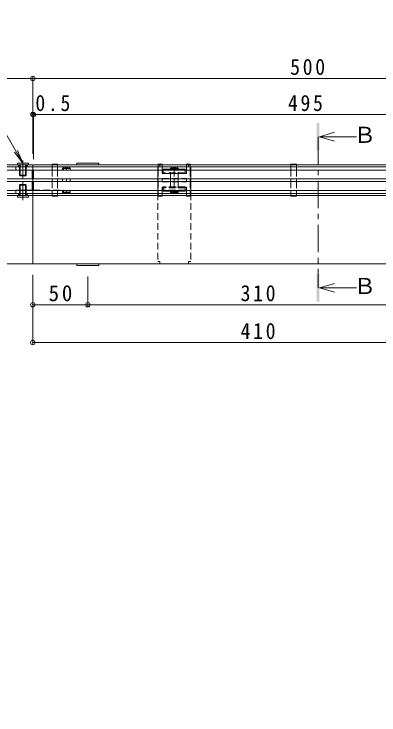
# Model space of a CAD drawing. Units: millimetres at full size, sheet at 1:5. Extents: x -1355 to 1942, y -1375 to 1322.
# Drawn here: x -987 to -655, y 487 to 1124 of the extents above; entities that cross this region are included whole.
import ezdxf
from ezdxf.enums import TextEntityAlignment as Align

# ---------------------------------------------------------------- set-up
doc = ezdxf.new("R2010")
doc.units = ezdxf.units.MM
doc.header["$LTSCALE"] = 5
doc.header["$PDMODE"] = 32
doc.header["$PDSIZE"] = 4
doc.linetypes.add('CHAIN1', pattern=[8, 5, -1, 1, -1])
doc.linetypes.add('DASHED1', pattern=[1.8, 1.2, -0.6])
for name, color, linetype, lineweight in [('E-2', 3, 'Continuous', 18), ('E-3', 4, 'Continuous', 18), ('E-4', 7, 'Continuous', 18), ('E-5', 7, 'Continuous', 18), ('E-7', 134, 'DASHED1', 9), ('E-8', 5, 'Continuous', 9), ('E-9', 2, 'Continuous', 18), ('E-A', 134, 'DASHED1', 9), ('E-B', 1, 'Continuous', 9), ('E-C', 2, 'Continuous', 18)]:
    doc.layers.add(name, color=color, linetype=linetype, lineweight=lineweight)
doc.styles.add('ＭＳ ゴシック', font='')
doc.styles.get('ＭＳ ゴシック').set_extended_font_data('MS Gothic')

msp = doc.modelspace()

# ---------------------------------------------------------------- linework, layer by layer
at = {"layer": 'E-2'}
for p, q in [((-1169.526, 982.563), (-970.026, 982.563)), ((-970.026, 982.563), (-970.026, 974.563)), ((-969.026, 982.563), (-969.026, 974.563)), ((-969.026, 982.563), (-474.026, 982.563)), ((-941.376, 985.063), (-942.561, 984.063)), ((-942.561, 984.063), (-942.561, 982.563)), ((-942.561, 984.063), (-935.49, 984.063)), ((-936.676, 985.063), (-941.376, 985.063)), ((-939.026, 984.063), (-939.026, 982.563)), ((-936.676, 985.063), (-935.49, 984.063)), ((-935.49, 984.063), (-935.49, 982.563)), ((-843.376, 985.063), (-844.561, 984.063)), ((-844.561, 984.063), (-844.561, 982.563)), ((-844.561, 984.063), (-837.49, 984.063)), ((-838.676, 985.063), (-843.376, 985.063)), ((-841.026, 984.063), (-841.026, 982.563)), ((-838.676, 985.063), (-837.49, 984.063)), ((-837.49, 984.063), (-837.49, 982.563)), ((-970.026, 974.563), (-1169.526, 974.563)), ((-1169.526, 972.063), (-970.026, 972.063)), ((-970.026, 972.063), (-970.026, 964.063)), ((-474.026, 974.563), (-969.026, 974.563)), ((-969.026, 972.063), (-969.026, 964.063)), ((-969.026, 972.063), (-474.026, 972.063)), ((-942.561, 972.063), (-942.561, 974.563)), ((-939.026, 974.563), (-939.026, 972.063)), ((-935.49, 972.063), (-935.49, 974.563)), ((-844.561, 972.063), (-844.561, 974.563)), ((-841.026, 974.563), (-841.026, 972.063)), ((-837.49, 972.063), (-837.49, 974.563)), ((-1169.526, 964.063), (-970.026, 964.063)), ((-969.026, 964.063), (-474.026, 964.063)), ((-942.561, 962.563), (-942.561, 964.063)), ((-942.561, 962.563), (-935.49, 962.563)), ((-941.376, 961.563), (-942.561, 962.563)), ((-939.026, 962.563), (-939.026, 964.063)), ((-936.676, 961.563), (-935.49, 962.563)), ((-935.49, 962.563), (-935.49, 964.063)), ((-844.561, 962.563), (-844.561, 964.063)), ((-844.561, 962.563), (-837.49, 962.563)), ((-843.376, 961.563), (-844.561, 962.563)), ((-841.026, 962.563), (-841.026, 964.063)), ((-838.676, 961.563), (-837.49, 962.563)), ((-837.49, 962.563), (-837.49, 964.063)), ((-936.676, 961.563), (-941.376, 961.563)), ((-838.676, 961.563), (-843.376, 961.563))]:
    msp.add_line(p, q, dxfattribs=at)
at = {"layer": 'E-2', "color": 4}
for p, q in [((-831.026, 983.312), (-851.026, 983.312)), ((-851.026, 982.563), (-851.026, 983.312)), ((-831.026, 982.813), (-851.026, 982.813)), ((-831.026, 982.563), (-831.026, 983.312)), ((-851.026, 964.063), (-851.026, 963.314)), ((-831.026, 963.813), (-851.026, 963.813)), ((-831.026, 963.314), (-851.026, 963.314)), ((-831.026, 964.063), (-831.026, 963.314))]:
    msp.add_line(p, q, dxfattribs=at)
at = {"layer": 'E-2', "color": 4, "linetype": 'DASHED1'}
for p, q in [((-831.026, 982.958), (-851.026, 982.958)), ((-851.026, 979.263), (-851.026, 982.563)), ((-831.026, 982.313), (-851.026, 982.313)), ((-831.026, 979.263), (-831.026, 982.563)), ((-831.026, 980.131), (-851.026, 980.131)), ((-831.026, 979.763), (-851.026, 979.763)), ((-831.026, 979.734), (-851.026, 979.734)), ((-831.026, 979.263), (-851.026, 979.263)), ((-851.026, 967.363), (-851.026, 964.063)), ((-831.026, 967.363), (-851.026, 967.363)), ((-831.026, 966.892), (-851.026, 966.892)), ((-831.026, 966.863), (-851.026, 966.863)), ((-831.026, 966.495), (-851.026, 966.495)), ((-831.026, 964.313), (-851.026, 964.313)), ((-831.026, 963.668), (-851.026, 963.668)), ((-831.026, 967.363), (-831.026, 964.063))]:
    msp.add_line(p, q, dxfattribs=at)
at = {"layer": 'E-2', "linetype": 'DASHED1'}
for p, q in [((-844.561, 974.563), (-844.561, 982.563)), ((-841.026, 982.563), (-841.026, 974.563)), ((-837.49, 974.563), (-837.49, 982.563)), ((-844.561, 972.063), (-844.561, 964.063)), ((-841.026, 972.063), (-841.026, 964.063)), ((-837.49, 972.063), (-837.49, 964.063))]:
    msp.add_line(p, q, dxfattribs=at)
at = {"layer": 'E-2'}
for centre, start, end in [((-941.429, 981.677), 44.79445, 89.10294), ((-936.623, 981.677), 90.89706, 135.20555), ((-843.429, 981.677), 44.79445, 89.10294), ((-838.623, 981.677), 90.89706, 135.20555), ((-941.429, 964.949), 270.89706, 315.20555), ((-936.623, 964.949), 224.79445, 269.10294), ((-843.429, 964.949), 270.89706, 315.20555), ((-838.623, 964.949), 224.79445, 269.10294)]:
    msp.add_arc(centre, 3.386, start, end, dxfattribs=at)
at = {"layer": 'E-3'}
for p, q in [((-969.526, 987.313), (-1169.526, 987.313)), ((-969.526, 985.313), (-1169.526, 985.313)), ((-969.526, 897.313), (-969.526, 987.313)), ((-1169.526, 961.313), (-969.526, 961.313)), ((-1169.526, 959.313), (-969.526, 959.313)), ((-495.526, 961.313), (-969.526, 961.313)), ((-969.526, 959.313), (-495.526, 959.313)), ((-1169.526, 897.313), (-969.526, 897.313)), ((-969.526, 897.313), (-559.526, 897.313))]:
    msp.add_line(p, q, dxfattribs=at)
at = {"layer": 'E-3', "linetype": 'DASHED1'}
for p, q in [((-982.526, 987.313), (-982.526, 985.313)), ((-974.526, 987.313), (-974.526, 985.313)), ((-982.526, 961.313), (-982.526, 959.313)), ((-974.526, 961.313), (-974.526, 959.313))]:
    msp.add_line(p, q, dxfattribs=at)
at = {"layer": 'E-3'}
for points in [[(-469.526, 985.313), (-469.526, 987.313), (-969.526, 987.313)], [(-469.526, 487.313), (-469.526, 985.313), (-969.526, 985.313)]]:
    msp.add_lwpolyline(points, dxfattribs=at)
at = {"layer": 'E-4'}
for p, q in [((-969.526, 1065.782), (-1169.526, 1065.782)), ((-969.526, 1067.282), (-969.526, 997.313)), ((-469.526, 1065.782), (-969.526, 1065.782)), ((-969.526, 1032.95), (-969.026, 1032.95)), ((-969.026, 1034.45), (-969.026, 992.563)), ((-969.026, 1032.95), (-474.026, 1032.95)), ((-969.526, 824.285), (-969.526, 887.313)), ((-919.526, 858.622), (-919.526, 885.713)), ((-969.526, 860.122), (-919.526, 860.122)), ((-919.526, 860.122), (-609.526, 860.122)), ((-969.526, 825.785), (-559.526, 825.785))]:
    msp.add_line(p, q, dxfattribs=at)
for p in [(-969.526, 1065.782), (-969.526, 1032.95), (-969.026, 1032.95), (-969.526, 860.122), (-919.526, 860.122), (-969.526, 825.785)]:
    msp.add_point(p, dxfattribs=at)
at = {"layer": 'E-5'}
for q in [(-1056.771, 1124.337), (-983.309, 1000.361), (-986.135, 998.73)]:
    msp.add_line((-978.526, 988.813), q, dxfattribs=at)
at = {"layer": 'E-5', "color": 4}
for p, q in [((-709.16, 1012.827), (-695.41, 1016.827)), ((-709.16, 1012.827), (-675.41, 1012.827)), ((-709.16, 1012.827), (-695.41, 1008.827)), ((-709.16, 875.454), (-695.41, 879.454)), ((-709.16, 875.454), (-675.41, 875.454)), ((-709.16, 875.454), (-695.41, 871.454))]:
    msp.add_line(p, q, dxfattribs=at)
at = {"layer": 'E-5', "color": 4, "linetype": 'CHAIN1'}
msp.add_line((-710.41, 1012.827), (-710.41, 875.454), dxfattribs=at)
at = {"layer": 'E-5', "color": 4}
for points in [[(-709.16, 1000.327), (-711.66, 1000.327), (-709.16, 1025.327), (-711.66, 1025.327)], [(-709.16, 862.954), (-711.66, 862.954), (-709.16, 887.954), (-711.66, 887.954)]]:
    msp.add_solid(points, dxfattribs=at)
at = {"layer": 'E-7'}
for p, q in [((-854.026, 985.313), (-856.026, 985.313)), ((-854.026, 985.313), (-854.026, 987.313)), ((-828.026, 985.313), (-828.026, 987.313)), ((-828.026, 985.313), (-826.026, 985.313)), ((-856.026, 961.313), (-856.026, 899.313)), ((-826.026, 961.313), (-826.026, 899.313)), ((-854.026, 899.313), (-856.026, 899.313)), ((-854.026, 899.313), (-854.026, 897.313)), ((-828.026, 899.313), (-828.026, 897.313)), ((-826.026, 899.313), (-828.026, 899.313))]:
    msp.add_line(p, q, dxfattribs=at)
at = {"layer": 'E-7', "linetype": 'Continuous'}
for p, q in [((-856.026, 961.313), (-856.026, 985.313)), ((-826.026, 985.313), (-826.026, 961.313))]:
    msp.add_line(p, q, dxfattribs=at)
at = {"layer": 'E-8'}
for p, q in [((-855.526, 987.813), (-852.026, 987.813)), ((-855.526, 987.813), (-855.526, 987.313)), ((-852.026, 987.813), (-852.026, 987.313)), ((-830.026, 987.813), (-826.526, 987.813)), ((-830.026, 987.813), (-830.026, 987.313)), ((-826.526, 987.813), (-826.526, 987.313)), ((-855.526, 985.313), (-855.526, 982.563)), ((-852.026, 985.313), (-852.026, 982.563)), ((-830.026, 985.313), (-830.026, 982.563)), ((-826.526, 985.313), (-826.526, 982.563)), ((-855.526, 974.563), (-855.526, 972.063)), ((-852.026, 974.563), (-852.026, 972.063)), ((-830.026, 972.063), (-830.026, 974.563)), ((-826.526, 974.563), (-826.526, 972.063)), ((-855.526, 964.063), (-855.526, 961.313)), ((-852.026, 964.063), (-852.026, 961.313)), ((-830.026, 964.063), (-830.026, 961.313)), ((-826.526, 964.063), (-826.526, 961.313)), ((-855.526, 959.313), (-855.526, 958.813)), ((-855.526, 958.813), (-852.026, 958.813)), ((-852.026, 959.313), (-852.026, 958.813)), ((-830.026, 959.313), (-830.026, 958.813)), ((-830.026, 958.813), (-826.526, 958.813)), ((-826.526, 959.313), (-826.526, 958.813))]:
    msp.add_line(p, q, dxfattribs=at)
at = {"layer": 'E-8', "linetype": 'DASHED1'}
for p, q in [((-855.526, 987.313), (-855.526, 985.313)), ((-855.526, 982.563), (-855.526, 974.563)), ((-852.026, 985.313), (-852.026, 987.313)), ((-830.026, 985.313), (-830.026, 987.313)), ((-830.026, 982.563), (-830.026, 979.513)), ((-826.526, 985.313), (-826.526, 987.313)), ((-826.526, 982.563), (-826.526, 974.563)), ((-852.026, 974.813), (-830.026, 974.813)), ((-852.026, 974.813), (-852.026, 974.563)), ((-830.026, 974.813), (-830.026, 974.563)), ((-855.526, 972.063), (-855.526, 964.063)), ((-852.026, 972.063), (-852.026, 971.813)), ((-852.026, 971.813), (-830.026, 971.813)), ((-830.026, 972.063), (-830.026, 971.813)), ((-826.526, 972.063), (-826.526, 964.063)), ((-852.026, 967.113), (-852.026, 964.063)), ((-830.026, 967.113), (-852.026, 967.113)), ((-830.026, 967.113), (-830.026, 964.063)), ((-855.526, 961.313), (-855.526, 959.313)), ((-852.026, 959.313), (-852.026, 961.313)), ((-830.026, 961.313), (-830.026, 959.313)), ((-826.526, 959.313), (-826.526, 961.313))]:
    msp.add_line(p, q, dxfattribs=at)
msp.add_lwpolyline([(-852.026, 982.563), (-852.026, 979.513), (-830.026, 979.513)], dxfattribs=at)
at = {"layer": 'E-9'}
for p, q in [((-952.026, 987.813), (-947.026, 987.813)), ((-952.026, 987.313), (-952.026, 987.813)), ((-947.026, 987.313), (-947.026, 987.813)), ((-735.026, 987.813), (-730.026, 987.813)), ((-735.026, 987.313), (-735.026, 987.813)), ((-730.026, 987.313), (-730.026, 987.813)), ((-952.026, 982.563), (-952.026, 985.313)), ((-947.026, 982.563), (-947.026, 985.313)), ((-735.026, 982.563), (-735.026, 985.313)), ((-730.026, 982.563), (-730.026, 985.313)), ((-952.026, 972.063), (-952.026, 974.563)), ((-947.026, 972.063), (-947.026, 974.563)), ((-735.026, 972.063), (-735.026, 974.563)), ((-730.026, 972.063), (-730.026, 974.563)), ((-952.026, 961.313), (-952.026, 964.063)), ((-947.026, 961.313), (-947.026, 964.063)), ((-735.026, 961.313), (-735.026, 964.063)), ((-730.026, 961.313), (-730.026, 964.063)), ((-952.026, 958.813), (-952.026, 959.313)), ((-952.026, 958.813), (-947.026, 958.813)), ((-947.026, 958.813), (-947.026, 959.313)), ((-735.026, 958.813), (-735.026, 959.313)), ((-735.026, 958.813), (-730.026, 958.813)), ((-730.026, 958.813), (-730.026, 959.313))]:
    msp.add_line(p, q, dxfattribs=at)
at = {"layer": 'E-9', "linetype": 'DASHED1'}
for p, q in [((-952.026, 987.313), (-952.026, 985.313)), ((-952.026, 982.563), (-952.026, 974.563)), ((-947.026, 987.313), (-947.026, 985.313)), ((-947.026, 982.563), (-947.026, 974.563)), ((-735.026, 987.313), (-735.026, 985.313)), ((-735.026, 982.563), (-735.026, 974.563)), ((-730.026, 987.313), (-730.026, 985.313)), ((-730.026, 982.563), (-730.026, 974.563)), ((-952.026, 972.063), (-952.026, 964.063)), ((-947.026, 972.063), (-947.026, 964.063)), ((-735.026, 972.063), (-735.026, 964.063)), ((-730.026, 972.063), (-730.026, 964.063)), ((-952.026, 961.313), (-952.026, 959.313)), ((-947.026, 961.313), (-947.026, 959.313)), ((-735.026, 961.313), (-735.026, 959.313)), ((-730.026, 961.313), (-730.026, 959.313))]:
    msp.add_line(p, q, dxfattribs=at)
at = {"layer": 'E-A', "linetype": 'Continuous'}
for p, q in [((-985.026, 982.313), (-969.026, 982.313)), ((-941.526, 984.936), (-941.526, 985.313)), ((-985.026, 961.313), (-985.026, 964.313)), ((-985.026, 964.313), (-969.026, 964.313)), ((-941.526, 961.313), (-985.026, 961.313)), ((-941.526, 961.69), (-941.526, 961.313))]:
    msp.add_line(p, q, dxfattribs=at)
at = {"layer": 'E-A'}
for p, q in [((-981.526, 982.313), (-981.526, 985.313)), ((-981.026, 982.313), (-981.026, 985.313)), ((-976.026, 982.313), (-976.026, 985.313)), ((-975.526, 982.313), (-975.526, 985.313)), ((-981.526, 961.313), (-981.526, 964.313)), ((-981.026, 961.313), (-981.026, 964.313)), ((-976.026, 961.313), (-976.026, 964.313)), ((-975.526, 961.313), (-975.526, 964.313))]:
    msp.add_line(p, q, dxfattribs=at)
at = {"layer": 'E-A', "linetype": 'CHAIN1'}
for p, q in [((-978.526, 980.313), (-978.526, 987.313)), ((-978.526, 959.313), (-978.526, 966.313))]:
    msp.add_line(p, q, dxfattribs=at)
at = {"layer": 'E-A', "linetype": 'Continuous'}
msp.add_lwpolyline([(-941.526, 985.313), (-985.026, 985.313), (-985.026, 982.313)], dxfattribs=at)
at = {"layer": 'E-A'}
for points in [[(-969.026, 982.313), (-941.526, 982.313), (-941.526, 984.936)], [(-969.026, 964.313), (-941.526, 964.313), (-941.526, 961.69)]]:
    msp.add_lwpolyline(points, dxfattribs=at)
at = {"layer": 'E-B'}
for p, q in [((-929.526, 987.313), (-929.526, 988.913)), ((-929.526, 988.913), (-909.526, 988.913)), ((-909.526, 988.913), (-909.526, 987.313)), ((-929.526, 895.713), (-929.526, 897.313)), ((-909.526, 895.713), (-929.526, 895.713)), ((-909.526, 897.313), (-909.526, 895.713))]:
    msp.add_line(p, q, dxfattribs=at)
at = {"layer": 'E-B', "linetype": 'DASHED1'}
for p, q in [((-909.526, 987.313), (-929.526, 987.313)), ((-929.526, 897.313), (-909.526, 897.313))]:
    msp.add_line(p, q, dxfattribs=at)
at = {"layer": 'E-C', "color": 7, "linetype": 'CHAIN1'}
for p, q in [((-978.526, 991.313), (-978.526, 974.813)), ((-978.526, 955.313), (-978.526, 971.813))]:
    msp.add_line(p, q, dxfattribs=at)
at = {"layer": 'E-C', "linetype": 'DASHED1'}
for p, q in [((-981.526, 987.313), (-981.526, 982.313)), ((-980.984, 987.313), (-980.984, 982.313)), ((-976.067, 987.313), (-976.067, 982.313)), ((-975.526, 987.313), (-975.526, 982.313)), ((-981.526, 959.313), (-981.526, 964.313)), ((-980.984, 959.313), (-980.984, 964.313)), ((-976.067, 959.313), (-976.067, 964.313)), ((-975.526, 959.313), (-975.526, 964.313))]:
    msp.add_line(p, q, dxfattribs=at)
at = {"layer": 'E-C'}
for p, q in [((-981.526, 982.313), (-981.526, 977.854)), ((-980.984, 982.313), (-980.984, 977.313)), ((-976.067, 982.313), (-976.067, 977.313)), ((-975.526, 982.313), (-975.526, 977.854)), ((-980.984, 977.313), (-981.526, 977.854)), ((-975.526, 977.854), (-981.526, 977.854)), ((-980.984, 977.313), (-976.067, 977.313)), ((-976.067, 977.313), (-975.526, 977.854)), ((-980.984, 969.313), (-981.526, 968.771)), ((-975.526, 968.771), (-981.526, 968.771)), ((-981.526, 964.313), (-981.526, 968.771)), ((-980.984, 969.313), (-976.067, 969.313)), ((-980.984, 964.313), (-980.984, 969.313)), ((-976.067, 969.313), (-975.526, 968.771)), ((-976.067, 964.313), (-976.067, 969.313)), ((-975.526, 964.313), (-975.526, 968.771))]:
    msp.add_line(p, q, dxfattribs=at)
for points in [[(-983.526, 988.813), (-983.526, 987.313), (-973.526, 987.313), (-973.526, 988.813)], [(-983.526, 957.813), (-983.526, 959.313), (-973.526, 959.313), (-973.526, 957.813)]]:
    msp.add_lwpolyline(points, close=True, dxfattribs=at)

# ---------------------------------------------------------------- texts
at = {"layer": 'E-4', "color": 2, "char_height": 14.66, "attachment_point": 7, "style": 'ＭＳ ゴシック'}
for s, insert in [('\\T1.27;\\W0.9;500', (-735.776, 1068.782)), ('\\T1.27;\\W0.9;0.5', (-967.195, 1035.95)), ('\\T1.27;\\W0.9;495', (-737.776, 1035.95)), ('\\T1.27;\\W0.95;50', (-955.151, 863.122)), ('\\T1.27;\\W0.9;310', (-780.776, 863.122)), ('\\T1.27;\\W0.9;410', (-780.776, 828.785))]:
    msp.add_mtext(s, dxfattribs=dict(at, insert=insert))
at = {"layer": 'E-5', "color": 2, "style": 'ＭＳ ゴシック'}
for p in [(-677.91, 1002.827), (-677.91, 865.454)]:
    msp.add_text('Ｂ', height=14.66, dxfattribs=at).set_placement(p, align=Align.BOTTOM_LEFT)

doc.saveas('drawing.dxf')
